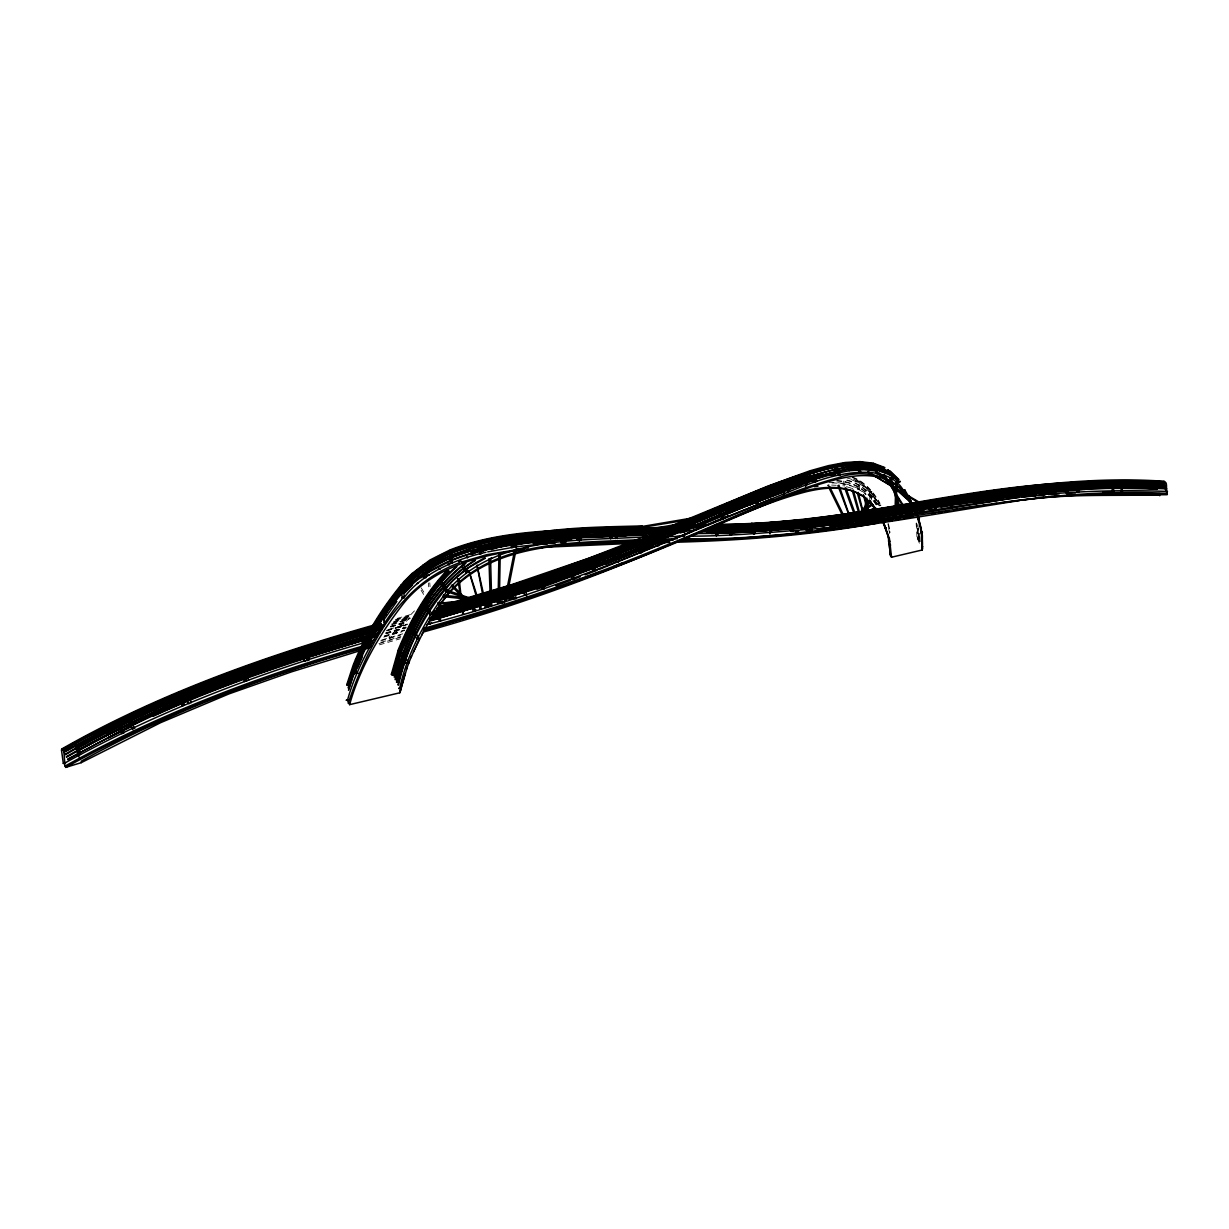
<?xml version="1.0" encoding="UTF-8"?>
<svg xmlns="http://www.w3.org/2000/svg" width="1229" height="1229" viewBox="0 0 1229 1229"><rect width="100%" height="100%" fill="white"/><g stroke="black" fill="none" stroke-linecap="round" stroke-linejoin="round"><path stroke-width="0.75" stroke-dasharray="5 3.75" d="M843.094 486.085L843.54 477.236M844.722 486.162L844.984 480.862M857.811 489.634L858.518 481.153L860.054 481.338M859.394 489.772L860.1 481.292L858.625 481.092M919.369 543.203L917.295 538.225L919.891 541.144M917.218 539.009L918.447 538.502M869.702 499.804L870.501 491.708L872.022 491.907M871.253 499.957L872.052 491.861L870.547 491.646M918.478 538.886L918.155 528.332M409.749 617.695L390.023 638.112L389.086 637.129L415.31 609.999M389.055 637.144L390.023 638.112M880.809 505.303L879.426 505.134L880.901 505.119M851.912 488.512L852.711 488.374M379.438 644.841L400.193 638.788M383.709 637.098L401.929 631.783M381.743 639.925L402.743 633.826M380.713 640.893L400.746 635.055M380.898 642.352L400.9 636.514M378.993 643.597L401.545 637.021M390.776 626.452L406.999 621.766M390.93 626.99L407.152 622.304M388.902 629.34L407.321 624.025M386.613 630.369L406.446 624.639M387.212 630.4L407.46 624.547M386.766 630.907L404.802 625.684M385.691 632.858L405.939 627.005M386.06 633.242L405.877 627.497M385.845 633.396L406.092 627.527M386.229 633.78L406.046 628.034M384.324 635.854L404.571 629.985M384.477 636.376L404.725 630.523M397.075 618.433L411.5 614.285M395.477 619.677L411.715 615.007M395.646 620.215L411.884 615.545M394.063 621.459L410.286 616.789M393.28 622.104L409.871 617.327M393.126 623.057L410.071 618.049M391.483 624.117L410.209 618.571M391.99 624.593L408.566 619.815M390.269 626.344L406.845 621.567M390.423 626.867L406.999 622.089M832.079 482.982C844.154 482.813 856.628 486.238 865.708 494.504M889.458 531.85L890.272 532.065L889.519 532.326M828.961 482.521C843.309 481.799 858.672 485.839 868.58 496.777M831.618 485.071L836.242 485.301M836.765 480.6C853.233 481.015 868.35 490.847 876.646 504.904M836.749 481.046C850.422 481.538 863.772 488.174 871.96 499.204M846.858 480.017C860.853 483.197 871.73 493.874 878.581 506.071M846.827 480.447C860.546 483.596 871.438 494.104 878.243 506.317M846.996 477.958C859.701 480.938 869.994 490.11 876.738 500.986M846.474 486.669L853.064 488.773M852.081 480.001C864.248 484.533 873.051 494.872 879.242 505.918M853.525 479.218C865.6 484.257 873.189 494.227 879.565 505.672M852.588 477.036C864.863 481.722 873.834 492.153 880.056 503.383M852.327 477.559C864.54 482.183 873.42 492.583 879.611 503.721M857.074 480.186L869.763 490.371L879.288 503.967M873.143 500.618L876.308 505.165M421.224 587.877L425.188 594.437M421.04 590.166L424.02 595.097M887.891 523.846L889.688 531.619M888.413 523.708L890.211 531.481M888.751 528.808L889.642 533.478M916.143 523.185L917.064 538.64M916.665 523.047L917.049 526.55M917.925 524.599L918.831 540.361M429.766 582.823L430.058 586.648M428.429 583.007L428.721 586.832M918.124 529.945L918.447 540.314M917.249 528.24L917.587 538.701M917.633 528.286L917.971 538.748M919.983 536.627L920.183 543.556M919.446 533.294L919.707 541.989M919.154 536.735L919.323 541.943"/><path stroke-width="1.5" d="M355.872 673.185L358.131 673.2L355.842 673.354L355.673 666.395M410.732 625.853L418.613 637.621L416.785 638.619L408.888 627.082L410.747 625.868L408.873 627.02M769.968 533.97L769.953 523.416L771.489 523.385L757.678 524.107M771.474 532.157L771.566 523.431M499.343 603.301L500.203 555.001L498.943 555.216L498.283 588.507M498.006 603.347L498.206 592.224M546.628 533.386C550.285 546.844 540.652 547.765 544.831 533.34M895.833 482.152L894.866 517.501L895.864 517.609L895.05 517.609M895.956 517.547L896.909 482.198M1164.646 483.965L1116.562 483.166L1066.48 485.025L1066.634 493.443M1067.755 493.428L1068.109 485.178M729.98 534.876L730.241 525.981M731.608 534.922L731.885 526.027L730.763 526.089M579.381 541.59L579.827 530.052M581.209 540.007L581.594 530.129M888.797 539.085L890.226 554.556L891.532 557.229L922.242 549.977L922.349 543.694M922.242 549.977L922.38 535.706L918.416 517.363M679.96 533.063L683.032 532.034M348.037 684.937C345.303 682.08 351.863 687.211 346.732 684.83L353.061 665.473C365.074 634.855 382.91 606.558 404.049 581.471M615.499 538.548L615.944 529.146M617.219 538.625L617.542 529.253M349.097 684.999L346.778 684.814M391.36 674.291C393.802 670.65 394.079 678.024 391.36 674.291L398.334 649.634M393.726 674.46L400.593 649.957M828.792 485.102L827.824 485.486M1112.522 482.321L1112.153 492.214M1114.073 482.413L1113.397 492.168L1111.938 492.015M244.463 681.434L239.978 668.853L241.068 668.161L242.021 668.115L246.522 680.774L244.463 681.434L246.522 680.805M514.69 550.024L515.98 550.208L514.69 550.07L504.12 603.147M474.978 610.69L475.915 609.799M121.809 733.498L123.883 732.73L121.825 733.59L116.632 721.208L118.691 720.378L118.092 720.993M452.441 585.158L451.412 585.818L452.364 584.943L462.918 596.034M898.937 482.075L900.35 481.445M903.376 490.525L904.744 489.787M904.774 489.925L911.15 500.986M302.918 647.729L304.9 646.976L309.17 659.635L308.233 660.234L307.142 660.342L302.872 647.683L304.915 647.022M505.81 601.488L515.98 550.146M307.127 660.296L309.124 659.589M404.249 597.647L403.189 585.019L402.175 584.743L401.1 585.219L402.175 597.786C402.605 598.262 403.45 598.062 403.988 597.878C420.84 573.928 456.297 558.842 485.977 552.251M402.175 597.786L403.035 597.309M426.186 577.384C428.998 560.025 418.521 560.593 424.205 577.63L426.202 577.415L424.205 577.569M867.459 500.218L862.389 522.586L861.452 522.264M425.111 565.017L423.222 565.171M861.345 522.371L863.035 514.92M863.879 511.187L866.844 498.144M403.342 597.279C379.792 627.328 357.869 662.508 347.484 700.253L349.62 704.647L399.824 692.787L407.152 667.516M399.824 692.787L405.217 673.323M400.5 691.005L399.778 687.917C407.49 652.952 424.942 620.875 446.173 592.332C494.288 534.661 579.305 541.421 645.655 536.766C643.381 536.935 645.886 537.565 645.671 537.595M384.093 622.181L386.244 622.043L384.109 622.227L383.694 608.862L385.414 609.046L385.829 615.529M385.384 609.169L383.31 609.292M406.184 663.23L408.105 661.97L406.184 663.23L398.211 651.201L400.132 649.926M397.889 684.906C410.44 634.947 436.572 581.471 484.902 557.874M398.519 684.983C406.891 646.008 426.832 609.476 453.47 580.011M479.971 609L468.771 570.456L481.276 608.647M469.463 570.594L468.188 571.009M182.307 705.676L177.375 693.294L178.328 692.588L179.403 692.48L184.35 704.939L182.291 705.738L184.335 704.924M396.475 682.249C408.212 635.132 432.408 586.141 475.008 560.071M397.105 682.325C408.719 635.516 432.915 586.417 475.285 560.532M395.692 679.668C406.63 635.608 429.09 590.842 465.837 563.312M395.062 679.591C405.847 635.239 428.568 590.765 465.545 562.867M394.11 675.105L400.531 652.338M394.217 677.148L401.146 652.415M370.774 647.222L368.577 647.376L370.774 647.222L370.206 633.795L369.146 633.473L367.993 633.857L368.577 647.253M370.19 633.887L367.993 633.98M307.004 660.818C306.651 644.979 296.573 647.929 304.992 661.448M301.581 650.494L303.532 649.834M357.808 659.451L355.519 659.42L357.808 659.405L357.977 666.287M889.366 475.147C882.145 461.658 897.416 478.619 891.563 479.51M888.536 470.123L887.277 470.738M349.62 704.647C359.636 668.561 378.839 635.7 401.453 606.127C429.812 568.29 478.864 554.924 523.723 549.624M348.206 703.341C367.41 646.224 399.502 584.313 459.861 562.636M431.901 613.947L430.227 615.022L422.377 603.654L424.174 602.487L422.377 603.577M430.165 614.946L431.917 613.763L424.159 602.44M371.158 640.678L369.176 641.369L367.056 635.116M348.575 687.318L353.737 671.449M348.637 689.162L354.351 671.541M348.498 690.314L353.66 674.398M606.404 527.963L608.032 527.318M348.237 684.906L354.52 665.657C368.055 632.72 387.273 600.105 412.821 574.496C448.57 542.757 499.588 535.967 545.784 532.126M348.652 684.323L357.7 658.882L373.601 628.219M348.145 687.902L355.212 666.179M347.592 684.83L353.906 665.58C365.858 635.178 383.556 607.08 404.495 582.07M248.688 680.175L244.556 669.651L242.804 670.481M859.071 513.799L850.683 524.476L859.839 514.536M399.763 649.849L392.788 674.521M399.164 649.757L392.328 674.106M354.398 668.714L363.477 647.022M642.475 526.596L641.83 527.656C584.635 529.807 522.463 528.071 472.059 554.402M438.492 580.856L440.074 579.827L447.863 590.734L446.173 591.748L438.446 580.841L440.12 579.627M406.507 669.237L409.272 661.755M676.396 526.365L678.024 525.935M401.1 652.522C414.342 621.167 430.703 589.321 456.881 566.738M400.454 650.356C412.237 621.705 427.446 593.592 449.138 571.147M400.562 652.215C413.912 620.86 430.242 588.814 456.589 566.277M189.051 703.756C177.821 691.835 188.114 687.026 191.002 702.834M399.195 649.649C411.039 620.968 426.325 592.839 448.078 570.41M399.732 649.957C411.561 621.275 426.801 593.161 448.524 570.732M183.797 693.31L185.717 692.495M398.473 649.235C410.363 620.553 425.68 592.424 447.464 569.979M408.612 663.46L411.546 656.04M354.229 674.583L362.524 655.226M429.674 623.779L431.609 623.088L429.751 623.871M353.768 671.341C373.923 625.223 400.992 575.126 450.352 555.508L472.412 547.888L493.966 542.88M354.321 671.648C366.242 641.139 383.863 612.902 404.74 587.739M353.691 674.291C373.831 628.034 400.854 577.784 450.29 557.997L472.335 550.331L483.12 547.811M872.129 503.767L841.711 525.828L857.75 515.181M842.418 525.981L841.742 525.152M78.979 757.003L75.399 746.218L77.473 745.481M410.901 657.73L419.319 639.157M717.736 535.122L716.154 535.629L717.705 535.03M77.028 746.71L75.906 744.958L76.981 746.756C172.613 692.449 277.247 656.808 382.772 627.251M357.455 667.593L361.91 657.792M922.426 532.403L921.258 533.109L922.349 532.28M358.238 659.19C378.947 616.958 404.295 571.07 450.69 553.465C523.431 526.596 602.548 533.924 678.608 530.313M418.628 637.59L416.892 638.803M413.343 652.031L425.265 628.08M128.692 718.566L126.971 719.595L132.947 729.657M126.833 719.518L128.646 718.458L134.791 728.536M707.766 528.916C861.299 527.533 1009.7 472.228 1163.909 482.736L1164.032 481.307M750.535 524L752.04 523.416L755.082 533.447L753.546 533.97M657.469 545.615L659.312 545.369L657.5 545.707M900.335 481.507L898.983 482.137M655.426 533.893L657.269 533.647L655.472 533.985M865.262 522.417L866.215 522.125M421.608 635.193C429.09 620.768 437.754 606.942 447.633 594.022C494.335 539.47 573.62 543.249 639.034 539.654M617.572 562.39L618.233 562.252M969.297 495.026L848.025 515.028L789.54 521.403C789.894 517.409 787.589 534.062 793.273 530.882M616.943 562.221C609.185 546.367 620.445 545.323 618.771 561.853M537.58 577.476L539.239 576.585L544.524 588.353L543.848 588.891L542.742 589.213L537.442 577.446L539.27 576.678M791.722 531.235L793.227 530.759L790.278 521.035M616.436 550.162L614.669 550.454M611.996 538.072L610.521 538.609M542.742 589.213L544.493 588.338M573.206 529.684L574.834 529.008M577.661 540.422L579.32 539.838L574.88 529.038L573.282 529.791L577.645 540.483L579.305 539.869M427.846 624.163C433.914 614.147 440.289 604.269 447.479 594.99C493.474 541.697 570.947 544.508 635.27 540.975M372.679 636.207C394.786 592.117 432.931 556.399 483.197 548.303M574.542 579.105L573.682 579.473M372.326 630.308L385.261 609.692L405.524 582.869M61.542 749.951L63.662 749.567L64.845 763.424L63.324 763.47L61.45 749.859L63.186 750.366L62.126 748.768C161.829 692.004 270.764 654.151 380.836 623.103M832.156 526.949L872.544 521.296L1004.247 499.45M541.513 533.079L543.034 532.249L548.088 543.203L545.615 543.756M872.467 464.393L873.711 463.61L877.798 473.488L877.045 473.749L872.313 464.378L873.758 463.702M892.991 479.003L891.655 479.648M593.822 571.024L588.169 559.61L589.889 558.703M876.999 473.749L878.336 472.965M593.837 570.947L595.543 570.102L593.945 571.039M851.359 524.568L850.591 523.846M1120.787 481.322L1122.215 481.031L1122.246 491.016L1121.324 490.924L1120.679 481.215L1122.246 481.138M383.786 619.923L396.859 601.411M867.106 512.216L868.473 511.756L871.591 521.403L870.178 521.664L866.967 512.14L868.442 511.602M384.016 611.719C440.043 515.704 569.611 536.643 663.368 530.221M993.493 500.971L992.049 501.371L989.437 491.784L990.897 491.308M62.049 748.768L63.662 749.49M524.03 583.99L522.294 584.328M522.217 584.19L524.107 583.806L526.688 596.065M992.003 501.248L993.447 500.848M429.182 575.295L427.892 575.218L429.198 575.157M907.048 505.565L908.461 504.996L911.595 514.644L910.121 515.151M640.985 552.697L642.598 551.99L640.985 552.835L635.009 541.712L636.653 540.775M636.699 540.868L635.101 541.728M857.688 523.569L858.595 523.247M858.595 523.523L857.765 523.769M676.933 525.382L677.148 526.995L684.507 526.842M488.896 559.072L491.6 558.12L490.909 558.473M1032.176 486.1L1033.697 485.901L1035.709 495.41L1034.265 495.594M490.171 559.21L488.942 559.256L490.479 605.728M854.631 462.857L855.906 462.073L860.315 472.166L859.409 472.52L854.478 462.857L855.937 462.15M947.789 498.406L949.234 497.975L952.168 507.546L951.169 508.053L947.774 498.498L949.264 498.098M694.231 530.068L696.013 529.807L656.747 535.491M859.378 472.443L860.807 471.721M950.678 507.946L952.122 507.516M862.236 511.679L870.685 501.662L869.779 501.294L872.022 503.613M860.285 512.37L869.855 501.033L870.67 501.324M418.213 583.007L417.107 583.545L418.152 582.93M543.034 532.387L541.39 532.987L546.398 543.986M827.655 517.639L829.129 517.163L832.171 526.872M685.49 534.4L679.499 523.493M1076.066 482.382L1077.556 482.167M1077.495 482.382L1076.112 482.536M1078.801 491.953L1077.357 492.153M1167.504 491.277C1164.815 493.781 1168.733 480.554 1163.971 482.152C1073.562 477.006 983.784 491.431 895.158 507.5M835.075 464.854L840.267 474.701M462.396 567.137L465.991 572.699L467.681 571.639L466.851 572.053M871.561 521.434L870.193 521.864M838.869 475.439L840.16 474.655L838.869 475.439L833.6 465.576L834.86 464.823L833.677 465.591M872.267 504.551L873.174 505.134M458.832 561.545L460.506 560.532L467.696 571.593M788.004 491.784L782.258 481.584L783.764 480.723M724.234 518.008L722.683 518.884L716.784 508.099L718.197 507.362L724.265 517.947M718.212 507.423L716.722 508.284M783.779 480.785L782.397 481.584M404.126 592.716C416.662 578.383 432.931 568.167 450.213 560.501L450.29 560.47M404.602 593.023L412.529 584.943M815.073 482.014C804.196 470.292 812.646 465.699 816.609 481.2M404.679 587.815C417.169 573.574 433.407 563.527 450.613 555.954L472.489 548.395L494.043 543.372M411.761 573.759L429.858 560.055L450.137 549.885M412.376 574.189C448.57 542.066 499.327 535.598 545.737 531.65M404.418 582.147L412.437 574.112M405.263 583.13C417.338 569.411 433.56 559.18 451.104 551.575M403.788 581.732L412.022 573.513M722.667 518.807L724.188 517.947M63.324 763.378L65.49 763.04M511.341 538.686L512.969 537.872L511.387 538.763L516.963 549.87L518.623 548.979L517.025 549.778M684 535.229L685.367 534.492L680.897 536.366L665.457 536.72M1121.309 490.786L1122.814 490.678M901.687 516.395L902.562 516.134M902.532 516.41L901.794 516.61M751.411 493.797C757.018 489.265 757.018 507.408 758.815 503.322M1033.666 485.931L1032.252 486.238L1034.173 495.748M1035.648 495.533L1034.25 495.809M756.68 504.151L757.525 504.028M460.445 560.578L458.955 561.545M884.911 527.748L886.355 527.825L884.957 527.902M889.996 478.189L890.887 477.927M890.841 478.173L890.073 478.388M453.393 580.073L468.264 567.875L485.163 558.335M811.063 471.26L809.681 471.997M693.77 517.793C691.144 516.779 694.523 521.265 693.939 518.008M547.996 543.341L546.506 544.017M457.879 578.92L459.17 578.767L463.026 614.193L457.849 579.028L459.17 578.905M452.272 563.112L450.398 563.205L449.645 550.807L451.55 550.623M515.857 597.171L516.011 598.538L515.857 597.171L437.939 603.239L516.042 598.523M462.396 614.008L463.671 613.839M758.293 504.013L756.68 504.274L755.651 492.89L757.356 492.675L758.385 504.074L757.279 503.998M862.251 512.001L872.728 504.627M755.681 492.829L757.325 492.66M421.025 577.738L430.258 571.331L450.475 560.962M393.464 673.815L391.867 674.66L393.572 673.784M661.018 531.773L695.092 526.012L643.904 533.156L644.288 534.262L657.285 532.341M680.851 524.937L694.523 522.156L680.605 523.738M398.749 688.455L400.808 687.38L398.81 688.44M466.928 572.192L466.129 572.653M764.96 488.773L726.416 503.767L726.124 504.858L727.107 505.442L784.855 483.842L815.672 476.33L829.16 475.101M870.409 521.019L871.223 520.804L864.402 496.255M871.207 520.988L870.485 521.204M921.627 547.304L922.795 546.705L921.735 547.274M446.265 591.871L447.356 590.412L472.858 599.045M908.139 495.886L908.999 495.625M447.464 590.473L446.91 591.748L490.893 605.912L476.437 600.259M875.678 507.93L832.31 527.548L832.094 526.519L853.955 517.025M447.202 590.427L446.788 591.625M788.711 491.293L788.926 491.37M490.555 558.657L491.815 605.605M484.241 547.412L485.178 546.951L484.41 547.412M752.24 493.244L751.472 493.858L757.632 504.32M978.054 502.784L979.513 502.707L978.1 502.922L977.47 492.983L978.438 492.783L979.559 502.769M851.482 524.076L851.636 513.737L852.542 513.891L853.064 523.969L851.543 524.107L853.003 523.923M922.334 546.966L922.656 548.887M369.222 647.852L291.488 671.864L229.101 693.847L160.707 722.637L81.252 762.656L65.736 767.388L65.076 766.082C162.136 712.159 266.616 673.093 373.355 643.074M65.736 767.388C161.552 714.203 264.542 675.351 369.868 645.609M81.252 762.656L81.252 761.181C171.246 711.192 268.122 674.967 367.072 647.099M935.991 499.711L934.562 499.926L935.884 499.865L936.052 509.881L935.238 509.835L934.486 499.85M978.945 492.983L977.516 493.044M1023.127 497.146L1021.99 497.207L1044.988 494.918M62.418 749.444C159.478 694.37 265.126 656.747 372.187 626.452M62.879 749.89L62.771 749.92C162.428 693.264 271.24 655.38 381.22 624.363M63.078 750.642C162.704 693.986 271.486 656.117 381.436 625.085M63.708 751.871L114.236 724.618L155.561 704.632M63.985 752.378C121.963 721.1 181.185 691.574 243.45 669.774L244.494 669.605M76.306 745.619L114.604 725.294L155.899 705.323M75.445 746.249L76.582 746.095C168.434 694.078 268.49 658.805 369.791 630.247M64.983 754.283C164.164 697.934 272.362 660.034 381.789 629.064M65.26 754.79C159.217 699.869 262.1 662.692 366.519 633.258M77.197 748.599C129.721 719.626 184.273 694.247 240.776 674.045M66.258 756.711C163.38 701.651 268.997 663.783 376.166 633.58M77.504 750.596C130.566 721.315 185.717 695.752 242.82 675.397M66.535 757.218C164.625 701.513 271.486 663.721 379.653 632.996M77.796 751.088C130.827 721.822 185.948 696.259 243.019 675.919M67.549 759.138L136.404 722.836M67.825 759.63C124.021 727.752 182.66 700.1 243.557 678.408M935.223 509.712L936.636 509.605M1021.76 497.038L1023.204 496.992M851.036 513.86L852.45 513.922M1023.265 497.054L1023.02 487.237L1021.606 487.345M727.015 507.854L727.46 508.975L727.061 507.838L678.085 529.023L678.469 530.114L678.224 528.992M1021.514 487.222L1022.927 487.16M588.276 559.641L589.92 558.796L595.589 570.133M694.477 525.52L694.723 526.719M693.863 521.664L694.155 522.863M643.858 533.171L644.242 534.277M676.81 524.337L642.352 530.375L677.978 525.828M471.414 553.311C523.646 526.565 584.482 528.731 641.646 526.58L642.429 526.473L641.722 527.395L691.697 519.314M471.69 553.772C523.907 527.118 584.558 529.177 641.676 527.041L641.599 527.103M104.834 729.995C189.066 685.198 279.613 654.258 371.235 628.48M106.37 732.93C193.752 687.625 287.632 656.808 381.942 629.601M471.03 552.697L489.203 544.432M108.674 737.246C193.091 691.773 284.667 662.001 376.489 635.531M108.935 737.769L130.397 727.092M894.512 517.086L893.145 517.179M589.075 559.364L511.663 585.972L437.201 608.232M893.099 517.04L894.558 516.963M892.438 507.039L893.913 506.947L894.589 516.994M893.852 507.085L892.454 507.162L893.037 517.132M727.107 505.442C725.893 503.168 728.244 505.15 726.539 503.736M677.271 526.995L677.532 525.444M152.765 715.846L198.914 695.814L244.248 678.485M153.01 716.369C225.23 683.047 301.166 658.744 377.364 636.407M862.22 522.709L861.483 522.555M683.892 522.617L692.434 518.899M695.844 517.409L714.648 509.221M718.059 507.731L726.6 504.013M684.184 523.738L726.923 505.18M863.787 512.754L875.263 507.792M678.469 530.114L727.368 509.006M682.725 530.913L728.152 512.017L686.473 530.559M686.596 533.908L692.388 531.42M707.167 525.06L710.178 523.769M713.204 522.463L728.597 515.842M806.116 530.36L811.939 529.822L810.464 529.745L810.234 519.498M690.529 535.952L700.131 531.85M701.682 531.189C736.079 516.871 770.091 501.002 806.316 491.738C825.934 487.068 849.393 484.718 866.015 498.59M703.51 526.427L599.168 569.473M688.931 536.627L667.163 545.86M693.248 528.117C744.743 508.115 794.426 480.985 849.208 470.753M709.548 523.861L772.473 498.544M698.717 528.47L714.157 521.926M481.599 551.637C532.157 529.76 588.66 530.913 642.721 529.023M715.14 521.511L727.061 516.503M481.322 551.176C531.973 529.269 588.537 530.421 642.69 528.547M171.845 698.349C240.07 669.022 311.075 646.884 382.311 626.175M172.075 698.871C236.321 671.311 303.01 649.941 370.067 630.385M666.594 534.169C726.508 511.633 783.718 479.018 847.15 466.943L861.975 465.975L875.017 467.466L886.478 471.675L896.187 478.88M666.748 534.646L770.368 491.293L812.569 475.761L830.835 470.569L847.303 467.373L861.959 466.421L874.91 467.88L886.278 472.059L895.864 479.156M666.932 536.458L694.339 524.967M667.101 536.935L694.493 525.428M665.473 546.582C586.909 580.334 506.21 608.908 423.851 631.89M693.709 519.268L651.769 536.658M666.241 531.88L693.663 520.435M782.427 489.173L782.136 483.565L783.518 483.381M666.41 532.357L693.832 520.912M481.461 553.588L479.709 553.634L479.295 541.252L481.153 541.267M665.672 528.931L693.11 517.532M665.903 529.576L693.893 518.116M693.433 518.623L651.539 536.013M479.679 553.542L481.491 553.48M690.959 523.831C621.751 552.835 551.483 579.52 479.418 600.597M691.159 524.307C606.972 560.086 520.604 590.657 432.424 614.992M748.4 505.38L814.689 479.725M652.799 544.77L606.235 563.573L537.058 589.198M637.959 551.406L652.968 545.246M651.155 534.892C715.708 511.034 777.081 476.376 845.106 463.118L859.962 462.212L873.051 463.779M652.983 534.876L664.29 530.237M652.092 540.145L571.838 571.669L491.523 599.015M652.246 540.637L572.007 572.161L491.677 599.522M652.445 542.45C579.781 572.837 505.365 598.969 429.505 620.153M652.599 542.941L572.391 574.542L499.266 599.752M726.677 511.771L766.758 495.994L800.724 485.24M726.416 513.645L784.225 491.692M726.616 514.091L757.264 501.77M726.539 509.006L784.348 487.252L815.488 479.587M726.738 509.467L784.517 487.683L815.641 480.017M726.477 511.325L766.589 495.548L800.555 484.81M862.42 522.832L861.529 523.032L852.235 490.325M726.6 506.686L784.409 485.025L800.678 480.431L822.539 476.56M726.8 507.147L784.578 485.47L800.832 480.877L822.539 477.006M726.738 504.397L782.689 483.412M726.892 504.796L782.858 483.842M662.339 540.944C586.586 572.53 508.637 598.462 429.658 620.676M606.404 564.05L662.539 541.436M613.471 566.6L621.797 563.235M636.745 542.772L535.783 580.81M636.883 544.447L571.608 569.795L498.406 594.913M479.325 541.236L481.153 541.19L481.353 547.397M604.499 553.511L611.535 550.73M615.038 549.348L627.343 544.462M630.861 543.08L636.13 540.99M634.594 542.342L571.055 566.922C568.044 566.707 571.869 580.948 573.359 579.013M677.148 525.582L677.256 526.719L702.758 525.782M243.496 669.774L242.559 670.343L246.691 680.927M693.755 517.931L693.494 518.162M693.279 517.793L641.63 526.55M641.83 527.379L642.26 526.58M680.298 536.197L679.852 536.704M599.767 571.992L558.135 587.692M629.34 554.771L536.689 588.568L431.271 620.722M585.112 574.895L597.417 570.148M76.674 746.064L77.488 745.557L80.453 754.483M624.9 546.613L551.729 573.544L474.348 598.385M625.807 548.149L517.225 587.047M624.44 545.461L531.65 578.951L438.845 607.172M572.606 565.586C665.012 535.875 750.32 485.009 845.26 463.548L859.947 462.657L873.02 464.224L884.342 468.433M572.284 579.719L580.303 576.693M895.91 482.091L896.817 482.275L896.002 482.275M555.892 585.726L570.671 580.318M472.412 600.382L471.291 600.597M570.824 566.246L516.641 585.173M535.567 580.119L604.898 554.663L768.417 487.821L810.679 472.397L845.46 464.132L859.931 463.272L872.989 464.808M556.491 588.292L491.6 610.214L423.344 630.677M491.6 549.578C540.084 531.727 592.762 532.218 643.75 530.529M863.296 494.672L870.316 521.157M498.344 541.236C544.631 527.164 593.638 527.256 641.599 525.935L641.63 526.227M450.213 560.501C488.712 545.046 530.529 541.482 571.577 539.285M450.398 560.977C480.662 548.764 513.2 544.063 545.538 541.374M117.677 721.177L116.663 721.269M488.896 544.539L498.636 541.144M501.171 546.721C547.228 532.541 596.034 532.418 643.781 530.989M773.026 500.848C804.442 488.896 851.62 474.809 874.802 508.268M244.709 675.412L291.903 659.266L379.5 632.459M245.984 677.809L293.163 661.648L377.211 635.869M450.813 551.683C478.265 540.96 507.531 535.998 536.796 533.632M244.187 672.785L288.446 657.684L366.672 633.78M244.525 674.767L288.8 659.65L376.013 633.058M245.262 677.778L289.491 662.661L365.843 639.264M450.428 549.778C483.719 536.812 519.544 532.51 554.986 530.482M766.527 488.19L800.525 477.666L822.616 473.81M461.489 562.083L486.561 554.725L528.378 547.781M178.343 693.233L177.391 693.325M532.864 581.225L474.563 599.399M533.048 581.747L478.48 599.214M641.646 525.935L641.722 527.687M486.484 607.141L477.052 565.432L485.178 607.403M287.755 654.673L371.435 629.187M502.553 602.717L443.331 596.664L443.608 595.297L502.799 601.365L502.6 602.717L502.799 601.365M438.492 603.9L438.307 602.487M471.905 598.892L511.894 586.679M458.432 604.007L470.968 600.182M474.548 599.091L572.053 566.922M458.571 604.53L472.904 600.151M476.483 599.061C549.01 577.4 620.03 550.976 689.822 521.68C741.364 501.586 791.276 475.024 846.136 465.023L860.976 464.086L874.034 465.622L885.51 469.862M476.545 599.368L512.892 588.261M474.901 600.305L433.822 612.488M476.775 600.966L433.945 613.701M480.355 599.875C570.932 572.837 657.93 535.475 745.066 499.128C789.279 484.241 837.61 452.917 885.31 470.246M476.929 601.488L434.083 614.223M486.162 600.658L432.608 616.666M486.315 601.165L432.762 617.188M1164.6 481.691L1163.894 481.246C1012.926 470.876 867.397 524.414 716.922 524.307M463.61 601.672L436.848 609.523M467.189 600.582L470.768 599.491M369.437 638.189L376.642 636.054M375.736 625.392L381.051 623.825M373.601 629.34L382.465 626.713M371.926 631.66L375.521 630.585M370.267 632.72L375.675 631.122M374.553 639.787C267.185 669.897 162.028 709.01 64.43 763.27L65.076 766.082M430.027 618.387C508.576 596.449 586.033 570.533 661.371 539.254C723.543 515.919 782.719 482.336 848.333 469.278L862.973 468.295L875.908 469.724L887.261 473.872M431.118 620.184L474.624 607.449M437.416 608.939L470.077 599.445M435.266 610.736L470.922 600.52M433.622 611.781L467.466 602.102M434.067 613.932L472.166 602.824M429.873 617.849C508.407 595.927 585.834 570.041 661.171 538.778C723.359 515.458 782.55 481.876 848.179 468.848L862.988 467.85L876.016 469.309L887.461 473.488L892.484 476.683M424.159 628.249C505.918 605.329 586.663 578.613 664.981 545.722C722.76 523.078 778.264 493.92 838.347 477.682C865.339 468.034 899.06 476.284 911.626 502.999M424.282 629.709C519.59 603.408 612.948 570.348 703.602 530.913C741.01 515.258 777.926 498.221 816.363 485.209C838.332 478.588 862.727 470.937 885.295 479.187M438.63 606.45L511.264 584.758L588.691 558.243L657.423 531.604L767.741 486.131L810.049 470.768L828.377 465.653L845.183 462.488L859.993 461.612L873.082 463.179M427.077 624.501C557.321 590.965 680.129 535.844 804.35 485.532C804.611 485.885 820.45 479.633 815.426 481.737C839.791 472.75 888.075 462.596 903.484 490.617M513.046 547.397L511.264 547.351L511.848 535.229L513.031 535.291L513.077 547.381L512.232 547.274M374.845 627.404L384.062 624.762M375.045 628.127L384.262 625.469M375.198 628.649L382.572 626.529M677.21 526.411L676.426 526.458M784.471 482.813L815.672 475.27L835.443 474.148M784.624 483.243L815.749 475.7L835.428 474.594M642.982 530.836L642.798 529.684M727.507 511.648L727.722 512.846M513.031 535.337L511.264 535.337M347.607 700.177L348.652 700.3M805.563 477.19L807.161 477.205L805.609 477.251L805.686 486.454M346.317 700.223L348.452 700.315M511.971 545.507C555.278 534.338 600.351 533.739 644.81 532.495M512.063 546.014C555.339 534.83 600.413 534.216 644.841 532.971M486.715 546.966C532.295 536.766 579.32 536.75 625.791 535.383M486.792 547.458C532.341 537.257 579.381 537.227 625.822 535.844M861.621 523.062L862.359 522.801L853.279 490.048M1163.802 482.198L1166.029 491.631M782.934 494.672L784.379 494.642L783.856 483.458M487.744 551.882L514.705 547.013M903.653 518.546L913.086 516.887M924.546 509.774L861.913 520.528M888.628 521.173L892.377 520.528M896.125 519.867L899.874 519.206M895.05 506.932C983.707 490.97 1073.531 476.622 1163.924 481.768M931.828 513.63L935.223 513.046M938.603 512.462L941.998 511.878M907.924 506.056C844.968 517.686 781.152 524.276 717.152 525.966M877.429 523.093C810.633 535.276 742.792 540.422 674.982 542.25M881.147 522.463L884.88 521.833M893.299 507.823L817.899 519.421M862.067 514.475L1001.451 491.631M971.263 500.049C883.789 516.119 795.655 530.283 706.475 531.205M940.984 507.085C1015.384 493.336 1091.091 484.979 1166.843 488.912M443.362 596.679L443.577 595.282M893.206 507.254L831.388 517.086M969.22 494.611C886.263 509.374 802.89 523.708 718.397 524.86M924.623 503.383L989.084 493.152M969.911 496.424C884.296 511.126 798.527 527.149 711.422 529.238M945.393 511.31L948.803 510.742M953.919 509.897L957.33 509.328M476.606 565.586L477.697 565.309M1023.035 500.111C1070.874 493.121 1119.435 496.547 1167.35 494.473L1166.782 491.4C1113.213 489.634 1059.459 491.277 1006.336 498.989M960.725 508.775L964.166 508.238M967.592 507.7L979.621 505.841M533.34 543.064L576.386 537.549L645.855 534.477M533.401 543.571L576.432 538.041L645.886 534.953M495.763 542.45L545.615 536.274L653.813 532.618M495.84 542.957L545.661 536.75L651.984 533.109M972.031 502.277L1003.586 497.468M880.317 517.532C823.107 527.287 765.099 531.435 707.136 533.186M451.519 585.956L475.592 610.521L464.239 597.417M989.13 491.17L831.326 516.656M956.485 504.397L1035.755 493.397L1085.207 489.434M544.662 543.633L555.447 542.988M654.734 528.516L653.613 528.547L654.75 528.562M983.062 505.334L988.239 504.581M826.41 527.825L959.726 505.764L1019.348 497.422M783.457 483.611L782.228 483.611M645.855 536.812L645.056 537.703M814.397 486.715L817.961 486.223M991.695 504.074L996.903 503.368M1000.375 502.907L1007.319 501.985M1019.809 500.526C907.417 518.023 795.255 540.929 680.912 539.808M848.609 516.472L790.139 522.878L719.042 526.811M817.761 518.423L826.241 517.317M817.823 518.853L826.303 517.747M817.177 529.023L824.567 528.086M819.513 530.882L823.215 530.406M990.912 492.921C1045.925 484.933 1101.63 482.551 1157.15 485.009M990.973 493.321C1048.352 484.042 1106.607 481.031 1164.646 483.55M989.038 497.499C1044.619 489.357 1100.923 486.807 1157.027 489.326M516.579 546.782L545.461 543.617M990.973 490.939L1014.862 487.959M1018.549 487.498L1065.482 483.473M991.02 491.354L1014.924 488.374M1018.595 487.913L1048.521 485.102M991.096 491.907L1048.567 485.655M1009.055 501.77C1061.472 494.304 1114.503 492.737 1167.35 494.473M835.95 524.476L792.183 529.023L721.07 533.14M800.724 526.55C919.154 511.617 1036.769 480.693 1157.057 488.912M800.663 528.593C886.094 518.961 969.896 497.699 1055.788 491.846M806.501 519.16C893.099 509.113 978.192 487.575 1065.451 482.92M800.878 520.405L816.071 518.653M816.133 519.068L776.436 523.108M816.21 519.652L776.498 523.692M811.647 529.883L810.541 529.868M804.78 532.664L795.609 533.678M808.452 532.249L812.123 531.819M615.99 529.131L617.45 529.253L616.036 529.177M791.937 534.062L735.894 538.548L677.701 541.098M890.41 544.508L890.441 545.845M795.102 531.589L798.758 531.205M539.7 547.857L543.11 547.535M540.422 533.294L545.845 532.787M776.329 522.095L787.635 521.05M791.399 520.697L800.816 519.821M776.39 522.678L787.697 521.634M1022.221 489.419L1090.2 484.81L1157.134 485.424M1052.27 484.764L1063.607 483.996M1052.316 485.317L1063.638 484.549M1048.521 494.626L1059.183 493.843M1038.382 497.515L1043.698 497.069M1050.78 496.485L1059.659 495.855M1066.48 485.025C947.267 494.949 830.727 528.316 710.439 527.548M398.273 651.232L400.162 650.003L408.089 661.955M791.522 527.118L706.537 531.65M556 545.338L559.472 545.092M548.242 547.074L630.385 543.464M849.285 470.753L863.987 469.724L876.999 471.153M740.841 524.66L750.166 524.03M757.632 523.508L770.675 522.617M752.087 524.491L729.857 525.782M752.133 524.921L729.888 526.227M757.725 524.537L770.783 523.646M754.053 525.382L711.53 527.717M757.786 525.121L770.844 524.23M1066.803 495.41L1081.336 494.703M1069.245 482.705L1086.405 482.014M1069.276 483.258L1084.516 482.644M1069.291 483.673L1084.531 483.058M1069.322 484.226L1084.546 483.611M549.578 532.572L571.931 531.312M558.719 530.267L568.044 529.76M547.596 531.543L555.047 531.128M560.639 530.82L569.964 530.298M549.517 531.927L556.967 531.512M560.685 531.297L571.869 530.667M564.741 544.77L632.966 542.327M560.654 542.619L565.97 542.342M711.314 533.463C864.264 530.867 1012.496 477.052 1166.106 487.13M715.078 525.904L724.28 525.459M729.811 525.198L788.849 521.495M711.453 526.673L724.327 526.058M711.483 527.118L724.373 526.488M1075.36 492.921L1066.326 493.413L1067.832 493.29M718.458 525.305L732.453 524.783M704.079 531.158C856.459 529.868 1004.124 476.299 1157.103 486.961M698.671 531.788C852.926 531.343 1002.311 476.698 1157.088 487.375M696.766 533.54C854.831 534.047 1007.703 477.666 1166.106 487.529M682.464 528.071L687.902 527.902M695.153 527.656L700.607 527.471M682.51 528.685L687.948 528.501M682.372 529.776L687.81 529.591M573.682 529.499L587.063 529.069M594.713 528.823L620.445 528.27M573.743 530.129L590.934 529.576M594.759 529.453L620.491 528.9M573.774 530.605L590.98 530.052M594.805 529.929L674.859 528.255M573.835 531.251L674.905 528.854M705.554 529.223C860.469 530.928 1010.115 475.177 1165.384 485.332M705.615 529.684C860.5 531.358 1010.13 475.592 1165.369 485.747M730.64 525.92L731.808 525.997M669.79 542.404L633.78 543.387M707.812 524.568L682.479 525.198M669.022 541.359L639.771 542.143M1088.664 494.473L1142.463 494.381L1159.346 494.749L1159.73 495.717M689.961 536.136C733.406 536.489 796.5 529.976 832.263 527.548M653.843 533.079L678.546 532.449M676.841 536.458L684.492 536.274M642.521 539.562L677.379 538.717M683.109 538.563C846.335 542.926 1004.032 484.18 1167.273 493.428M640.463 540.837L673.292 540.007M677.179 525.92L704.524 525.29M677.824 527.917L683.293 527.779M694.231 527.533L699.7 527.395M677.886 528.378L686.996 528.147M669.068 530.083L674.767 529.945M678.485 529.914L687.472 529.699M648.236 537.104L656.286 536.919M667.178 527.364L633.381 528.024M674.829 527.794L633.427 528.639M654.166 536.965L668.023 536.658M1093.672 481.829L1151.727 482.367M1094.071 482.382L1151.696 482.92M1094.087 482.797L1151.681 483.335M1094.102 483.35L1157.165 484.026M1102.935 492.184L1114.042 492.122M870.055 500.956L870.086 501.217M512.078 547.473L511.279 547.397M580.318 530.037L581.532 530.145L579.919 530.083M347.792 684.783L349.051 684.86M694.692 530.252L695.568 529.653L694.262 530.175M829.206 473.442L835.474 473.549M347.484 700.346L346.394 700.284M1113.136 482.214L1114.012 482.459L1112.629 482.398M889.98 554.54L890.272 554.556M574.189 578.905L572.084 566.999L570.21 567.414M989.529 491.846L990.958 491.431L993.508 500.894M369.238 641.461L371.189 640.755L369.069 634.456M361.833 632.244L359.913 632.689L363.093 645.363M911.503 514.567L910.105 515.012L906.987 505.503L908.431 504.981M752.01 523.4L750.52 523.831L753.5 533.924L754.99 533.371M487.836 606.742L489.664 605.989L484.902 593.884L483.028 594.652M489.634 605.897L487.805 606.573L482.982 594.59L484.856 593.822M909.368 514.92L908.431 515.473L909.368 514.92L884.158 474.993L908.446 515.504M1021.929 497.207L1021.468 487.268M932.872 511.418L933.518 510.588L867.92 471.951L932.811 511.356L933.502 510.542M359.959 632.874L361.864 632.321L364.629 643.044M883.928 475.654L884.788 474.993M490.77 605.114L490.294 606.404M872.682 464.731L884.066 468.956L889.12 472.182M873.389 463.256L884.803 467.527M873.128 463.794L884.542 468.049M837.901 485.578L852.603 524.629L838.915 485.132M829.099 517.056L827.639 517.47L830.62 527.333M868.043 472.612L868.688 471.706M449.691 550.838L451.581 550.715L452.303 563.143L450.398 563.328M879.518 473.273L878.812 474.133L922.749 513.077L879.549 473.288L878.812 474.133M848.21 524.706L847.273 525.244L848.21 524.706L829.56 486.53M886.954 479.771C897.892 484.503 905.543 494.073 911.181 504.228M401.146 585.296L403.189 585.019M853.003 524.138L852.035 524.599M889.335 471.613L899.444 481.707M890.626 473.134L895.234 477.098M888.89 471.982L899.106 481.968M890.103 470.968L898.937 479.587M889.658 471.337L898.491 479.94M922.887 512.524L922.073 513.2M894.558 477.113L897.708 480.57M870.071 502.692L873.88 507.469M500.188 554.97L498.928 555.185M873.404 505.442L875.555 508.483M876.938 511.295L880.763 517.378M878.028 513.538L881.546 519.621M435.081 610.813L441.011 620.614M434.897 613.102L439.828 621.259M783.825 480.723L789.556 490.909M636.714 540.806L642.629 551.898M513.015 537.887L515.842 543.433M912.963 507.469L916.02 513.983M912.917 504.259L917.28 514.091M913.393 506.271L916.45 512.8M828.623 487.13L847.303 525.29M883.083 522.663L887.753 534.876M883.974 523.462L889.458 538.732L891.532 557.229M118.691 720.378L123.868 732.699M883.989 523.738L888.567 537.933M845.798 487.759L858.687 523.308M844.769 488.174L857.673 523.708M917.31 517.24L920.291 527.026L922.226 540.115M917.74 516.057L921.412 529.146M714.587 524.983L717.736 535.076M714.556 530.529L716.123 535.583M890.979 477.973L902.654 516.195M889.95 478.327L901.64 516.549M858.288 492.399L865.769 522.602L857.227 492.614M1159.039 493.505L1159.346 494.749M888.121 536.013L890.672 556.445M471.245 602.271L473.104 611.151M522.217 584.267L524.46 594.974M472.827 600.059L475.055 610.705M1157.964 483.135L1158.793 487.882M1156.412 483.396L1157.257 488.143M1077.603 482.229C1082.319 494.442 1074.73 495.733 1076.036 482.459M921.504 530.498L922.364 543.402M811.831 519.452L812 529.76M807.207 477.175L807.345 484.564M922.334 540.391L922.364 546.675M466.59 557.136L467.665 557.782L466.605 557.075M448.078 564.126L449.246 564.71L448.078 564.126M438.953 568.597L440.243 568.966L438.999 568.52M728.643 516.226L727.645 516.334L728.49 516.211M918.124 518.761L919.43 518.162L918.14 518.73M364.952 628.787L366.933 628.173L364.952 628.787M608.078 527.41L606.481 528.055L610.414 538.548L612.027 537.872L608.063 527.364M677.886 524.322L679.453 523.477L677.962 524.261M888.49 541.037L889.888 541.221L888.521 541.006M811.785 519.498L810.295 519.529L811.739 519.406M826.103 474.333L827.563 474.363L826.18 474.333"/></g></svg>
